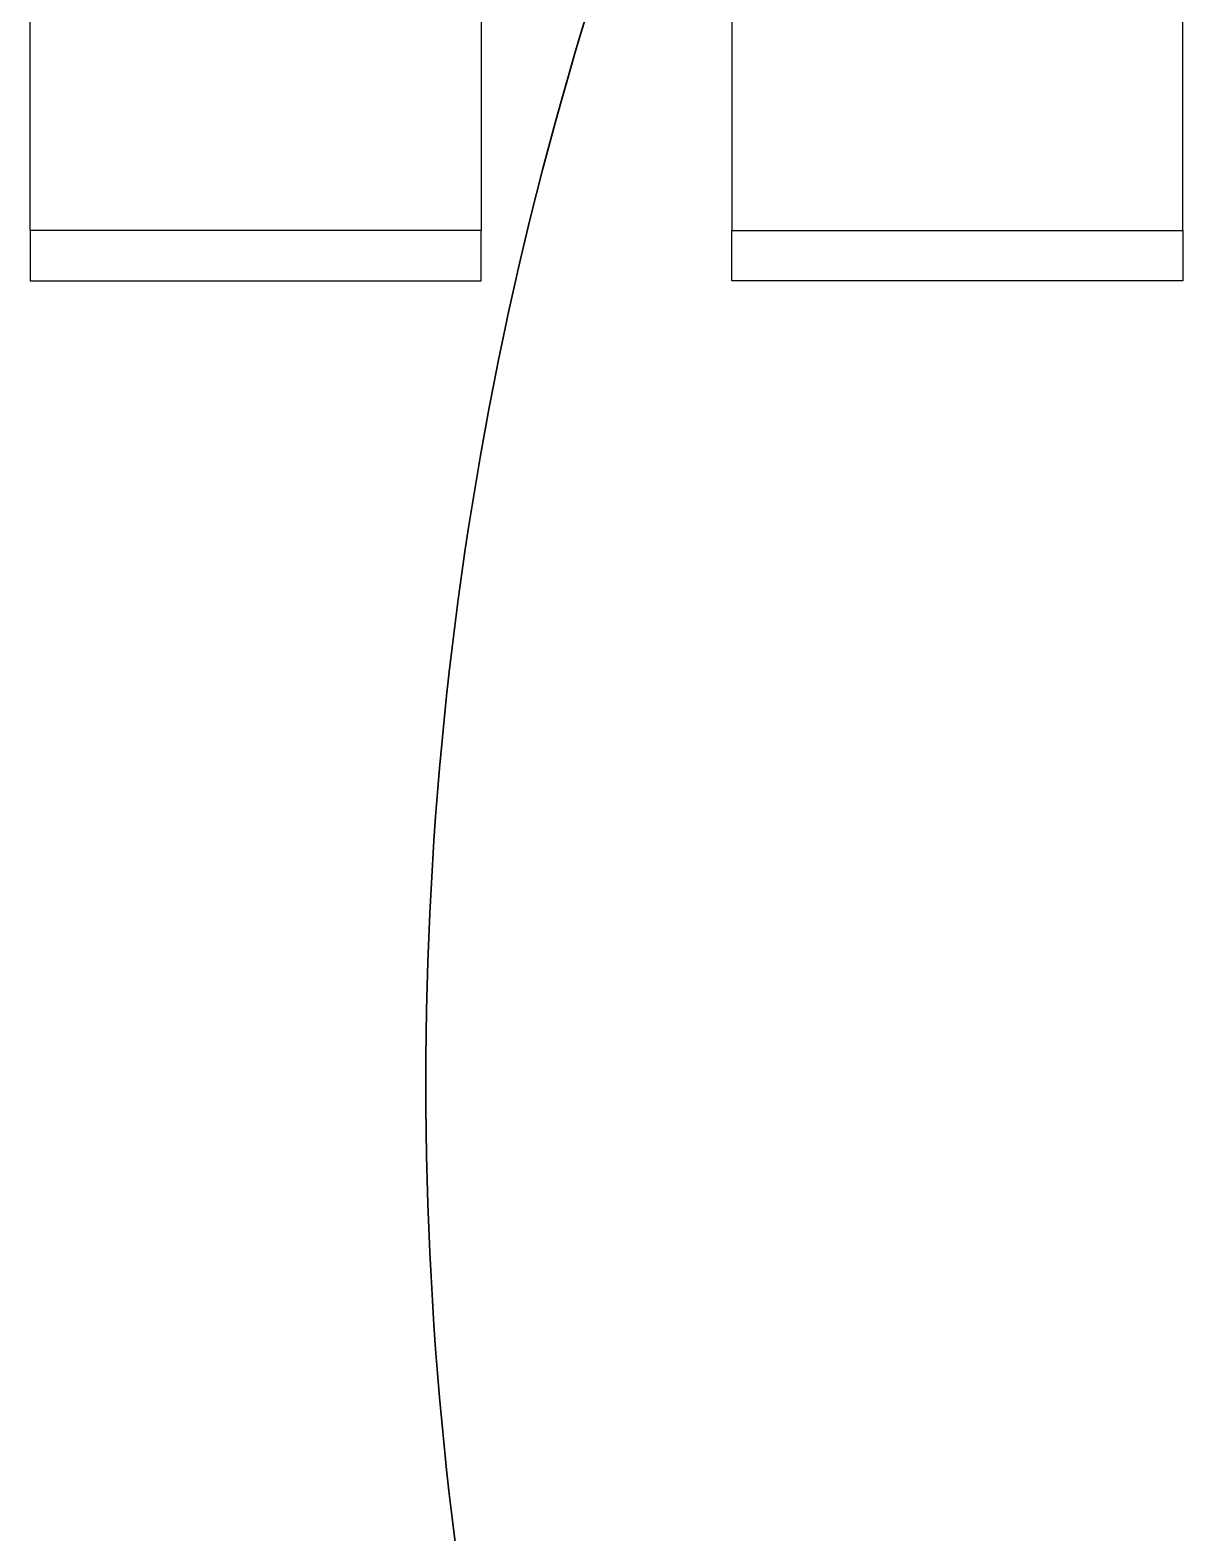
# Model space of a CAD drawing. Extents: x -2012 to 34975, y -1043 to 8321.
# Drawn here: x 2908.3 to 3023.3, y 1477.6 to 1627.5 of the extents above; entities that cross this region are included whole.
import ezdxf

# ---------------------------------------------------------------- set-up
doc = ezdxf.new("R2010")
doc.units = 0
doc.header["$LTSCALE"] = 25
doc.layers.get('0').update_dxf_attribs({"color": 9, "lineweight": 9})
doc.layers.add('05', color=9, linetype='Continuous', lineweight=9)
doc.layers.add('E-KABLO', color=7, linetype='Continuous', lineweight=30)

# ---------------------------------------------------------------- blocks, each defined once
blk = doc.blocks.new('160lıkcalismamasa-vw')
at = {"lineweight": -3, "ltscale": 0.5}
for p, q in [((2355.98, 2657.5), (2355.98, 2662.5)), ((2355.98, 2662.5), (2400.98, 2662.5)), ((2400.98, 2662.5), (2400.98, 2657.5)), ((2425.98, 2662.5), (2425.98, 2657.5)), ((2470.98, 2662.5), (2425.98, 2662.5)), ((2470.98, 2657.5), (2470.98, 2662.5)), ((2400.98, 2657.5), (2355.98, 2657.5)), ((2355.98, 2657.5), (2355.98, 2612.5)), ((2400.98, 2657.5), (2355.98, 2657.5)), ((2400.98, 2612.5), (2400.98, 2657.5)), ((2425.98, 2657.5), (2470.98, 2657.5)), ((2425.98, 2612.5), (2425.98, 2657.5)), ((2425.98, 2657.5), (2470.98, 2657.5)), ((2470.98, 2657.5), (2470.98, 2612.5))]:
    blk.add_line(p, q, dxfattribs=at)

msp = doc.modelspace()

# ---------------------------------------------------------------- linework, layer by layer
at = {"layer": 'E-KABLO', "color": 6}
msp.add_arc((3309.62, 1522.5), 361.8, 155.3321, 204.6679, dxfattribs=at)

# ---------------------------------------------------------------- block references
at = {"layer": '05', "xscale": -1, "rotation": 180}
msp.add_blockref('160lıkcalismamasa-vw', (552.36, 4265), dxfattribs=at)

doc.saveas('drawing.dxf')
